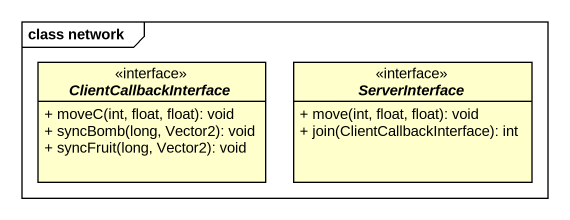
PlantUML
@startuml
mainframe class network
hide circle
hide empty members
skinparam classAttributeIconSize 0
interface ClientCallbackInterface <<interface>> {
  + moveC(int, float, float): void
  + syncBomb(long, Vector2): void
  + syncFruit(long, Vector2): void
}
interface ServerInterface <<interface>> {
  + move(int, float, float): void
  + join(ClientCallbackInterface): int
}
@enduml
